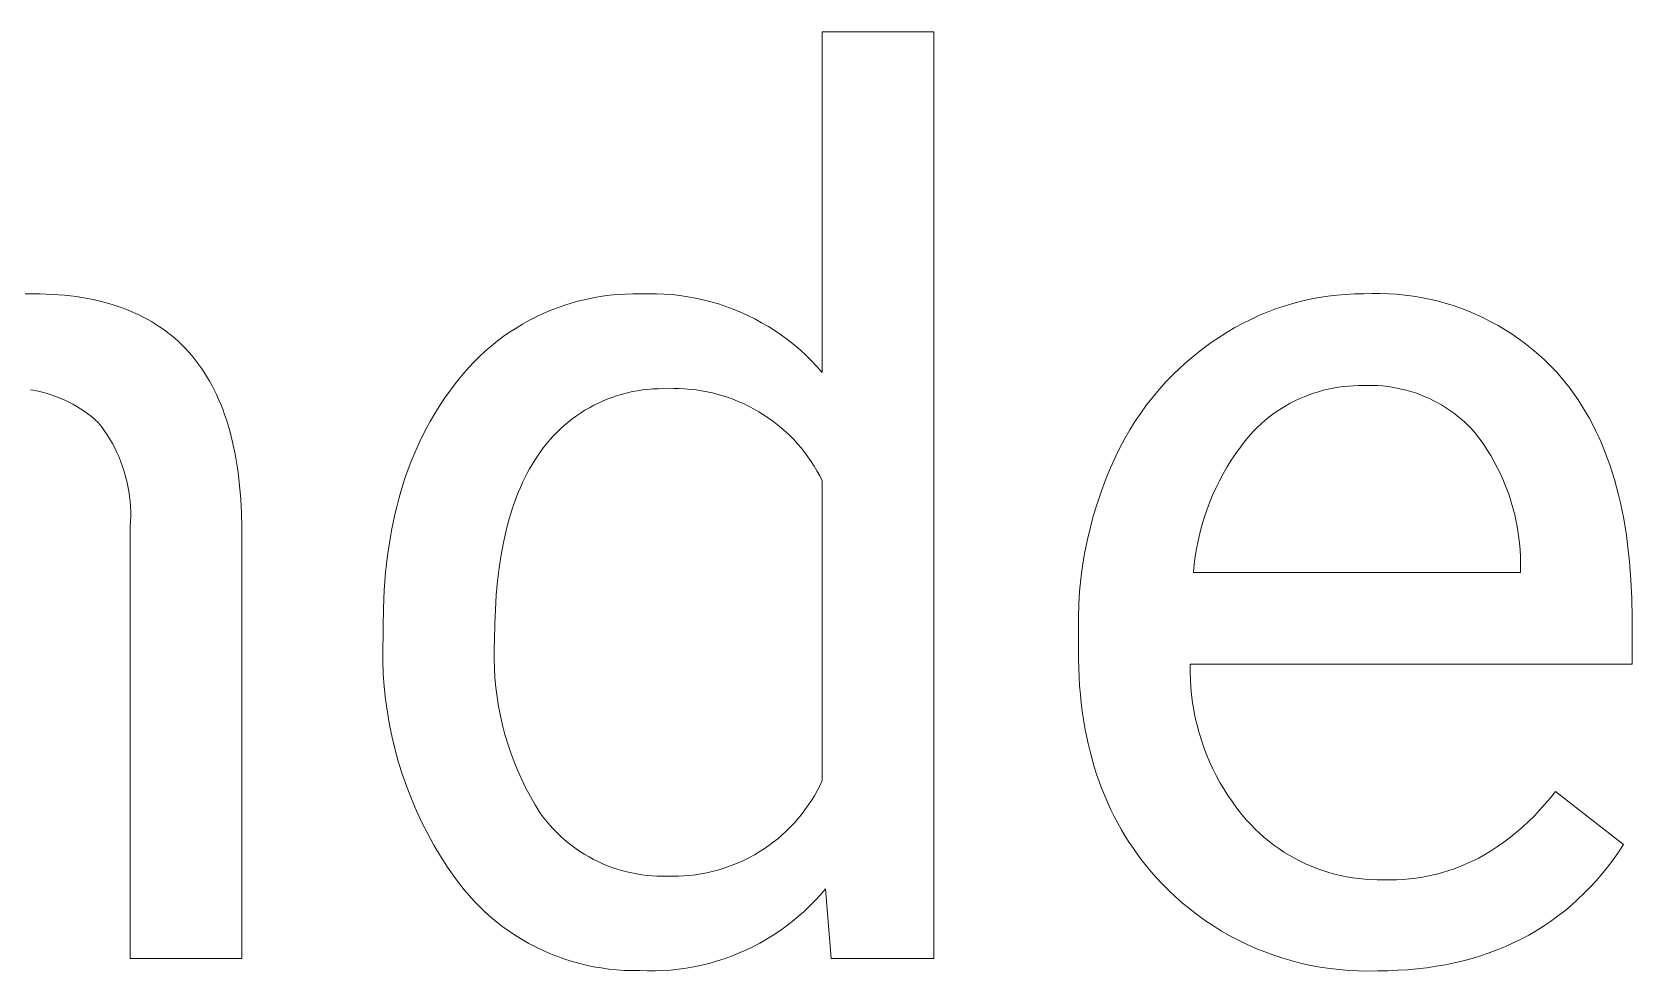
# Model space of a CAD drawing. Header units: millimetres. Extents: x 0 to 4030, y 0 to 2816.
# Drawn here: x 2883.8 to 2953.3, y 317.9 to 358.7 of the extents above; entities that cross this region are included whole.
import ezdxf

# ---------------------------------------------------------------- set-up
doc = ezdxf.new("R2010")
doc.units = ezdxf.units.MM
doc.header["$MEASUREMENT"] = 0
doc.layers.add('Domyślny', color=7, linetype='Continuous', true_color=0x000000)

msp = doc.modelspace()

# ---------------------------------------------------------------- linework, layer by layer
at = {"layer": 'Domyślny', "color": 18, "lineweight": 15, "true_color": 0x000000}
for p, q in [((2918.137, 343.952), (2918.137, 358.742)), ((2918.137, 358.742), (2922.981, 358.742)), ((2922.981, 358.742), (2922.981, 318.48)), ((2883.501, 347.365), (2883.851, 347.362)), ((2883.851, 347.362), (2884.13, 347.36)), ((2884.13, 347.36), (2884.405, 347.352)), ((2884.405, 347.352), (2884.675, 347.34)), ((2884.675, 347.34), (2884.941, 347.323)), ((2884.941, 347.323), (2885.202, 347.3)), ((2885.202, 347.3), (2885.459, 347.273)), ((2885.459, 347.273), (2885.712, 347.241)), ((2885.712, 347.241), (2885.96, 347.204)), ((2885.96, 347.204), (2886.204, 347.162)), ((2886.204, 347.162), (2886.444, 347.115)), ((2886.444, 347.115), (2886.679, 347.063)), ((2886.679, 347.063), (2886.91, 347.006)), ((2886.91, 347.006), (2887.137, 346.944)), ((2907.267, 346.97), (2907.59, 347.059)), ((2907.59, 347.059), (2907.916, 347.136)), ((2907.916, 347.136), (2908.245, 347.202)), ((2908.245, 347.202), (2908.575, 347.257)), ((2908.575, 347.257), (2908.907, 347.301)), ((2908.907, 347.301), (2909.241, 347.333)), ((2909.241, 347.333), (2909.575, 347.354)), ((2909.575, 347.354), (2909.91, 347.363)), ((2909.91, 347.363), (2910.245, 347.361)), ((2910.245, 347.361), (2910.587, 347.371)), ((2910.587, 347.371), (2910.93, 347.368)), ((2910.93, 347.368), (2911.272, 347.354)), ((2911.272, 347.354), (2911.613, 347.328)), ((2911.613, 347.328), (2911.953, 347.29)), ((2911.953, 347.29), (2912.291, 347.24)), ((2912.291, 347.24), (2912.628, 347.179)), ((2912.628, 347.179), (2912.962, 347.106)), ((2912.962, 347.106), (2913.294, 347.021)), ((2913.294, 347.021), (2913.622, 346.924)), ((2938.583, 346.943), (2938.961, 347.042)), ((2938.961, 347.042), (2939.342, 347.128)), ((2939.342, 347.128), (2939.725, 347.201)), ((2939.725, 347.201), (2940.111, 347.26)), ((2940.111, 347.26), (2940.499, 347.307)), ((2940.499, 347.307), (2940.888, 347.34)), ((2940.888, 347.34), (2941.278, 347.359)), ((2941.278, 347.359), (2941.668, 347.365)), ((2941.668, 347.365), (2942.026, 347.379)), ((2942.026, 347.379), (2942.385, 347.38)), ((2942.385, 347.38), (2942.743, 347.37)), ((2942.743, 347.37), (2943.101, 347.347)), ((2943.101, 347.347), (2943.457, 347.312)), ((2943.457, 347.312), (2943.813, 347.265)), ((2943.813, 347.265), (2944.166, 347.207)), ((2944.166, 347.207), (2944.518, 347.136)), ((2944.518, 347.136), (2944.867, 347.053)), ((2944.867, 347.053), (2945.212, 346.959)), ((2887.137, 346.944), (2887.359, 346.877)), ((2887.359, 346.877), (2887.576, 346.805)), ((2887.576, 346.805), (2887.79, 346.728)), ((2887.79, 346.728), (2887.999, 346.646)), ((2887.999, 346.646), (2888.203, 346.56)), ((2888.203, 346.56), (2888.404, 346.468)), ((2888.404, 346.468), (2888.6, 346.371)), ((2888.6, 346.371), (2888.791, 346.27)), ((2905.409, 346.213), (2905.707, 346.365)), ((2905.707, 346.365), (2906.01, 346.507)), ((2906.01, 346.507), (2906.318, 346.639)), ((2906.318, 346.639), (2906.631, 346.76)), ((2906.631, 346.76), (2906.947, 346.871)), ((2906.947, 346.871), (2907.267, 346.97)), ((2913.622, 346.924), (2913.947, 346.816)), ((2913.947, 346.816), (2914.268, 346.697)), ((2914.268, 346.697), (2914.584, 346.567)), ((2914.584, 346.567), (2914.896, 346.426)), ((2914.896, 346.426), (2915.203, 346.274)), ((2936.759, 346.255), (2937.114, 346.418)), ((2937.114, 346.418), (2937.474, 346.568)), ((2937.474, 346.568), (2937.839, 346.706)), ((2937.839, 346.706), (2938.209, 346.831)), ((2938.209, 346.831), (2938.583, 346.943)), ((2945.212, 346.959), (2945.555, 346.853)), ((2945.555, 346.853), (2945.893, 346.736)), ((2945.893, 346.736), (2946.228, 346.607)), ((2946.228, 346.607), (2946.558, 346.467)), ((2946.558, 346.467), (2946.883, 346.316)), ((2946.883, 346.316), (2947.202, 346.154)), ((2888.791, 346.27), (2888.978, 346.163)), ((2888.978, 346.163), (2889.161, 346.052)), ((2889.161, 346.052), (2889.339, 345.935)), ((2889.339, 345.935), (2889.514, 345.814)), ((2889.514, 345.814), (2889.683, 345.688)), ((2889.683, 345.688), (2889.849, 345.556)), ((2904.273, 345.503), (2904.547, 345.695)), ((2904.547, 345.695), (2904.828, 345.877)), ((2904.828, 345.877), (2905.116, 346.05)), ((2905.116, 346.05), (2905.409, 346.213)), ((2915.203, 346.274), (2915.504, 346.111)), ((2915.504, 346.111), (2915.799, 345.938)), ((2915.799, 345.938), (2916.088, 345.755)), ((2916.088, 345.755), (2916.371, 345.562)), ((2935.401, 345.486), (2935.73, 345.696)), ((2935.73, 345.696), (2936.066, 345.894)), ((2936.066, 345.894), (2936.409, 346.081)), ((2936.409, 346.081), (2936.759, 346.255)), ((2947.202, 346.154), (2947.517, 345.981)), ((2947.517, 345.981), (2947.825, 345.798)), ((2947.825, 345.798), (2948.126, 345.605)), ((2889.849, 345.556), (2890.01, 345.42)), ((2890.01, 345.42), (2890.166, 345.279)), ((2890.166, 345.279), (2890.318, 345.133)), ((2890.318, 345.133), (2890.466, 344.982)), ((2890.466, 344.982), (2890.61, 344.826)), ((2903.49, 344.873), (2903.744, 345.092)), ((2903.744, 345.092), (2904.005, 345.302)), ((2904.005, 345.302), (2904.273, 345.503)), ((2916.371, 345.562), (2916.646, 345.359)), ((2916.646, 345.359), (2916.915, 345.147)), ((2916.915, 345.147), (2917.175, 344.925)), ((2917.175, 344.925), (2917.428, 344.695)), ((2934.346, 344.72), (2934.689, 344.987)), ((2934.689, 344.987), (2935.04, 345.243)), ((2935.04, 345.243), (2935.401, 345.486)), ((2948.126, 345.605), (2948.421, 345.401)), ((2948.421, 345.401), (2948.709, 345.188)), ((2948.709, 345.188), (2948.99, 344.965)), ((2948.99, 344.965), (2949.263, 344.732)), ((2890.61, 344.826), (2890.749, 344.665)), ((2890.749, 344.665), (2890.884, 344.499)), ((2890.884, 344.499), (2891.015, 344.328)), ((2891.015, 344.328), (2891.141, 344.152)), ((2902.777, 344.165), (2903.006, 344.409)), ((2903.006, 344.409), (2903.244, 344.645)), ((2903.244, 344.645), (2903.49, 344.873)), ((2917.428, 344.695), (2917.673, 344.455)), ((2917.673, 344.455), (2917.909, 344.208)), ((2933.69, 344.149), (2934.013, 344.44)), ((2934.013, 344.44), (2934.346, 344.72)), ((2949.263, 344.732), (2949.527, 344.491)), ((2949.527, 344.491), (2949.784, 344.24)), ((2949.784, 344.24), (2950.032, 343.982)), ((2891.141, 344.152), (2891.262, 343.971)), ((2891.262, 343.971), (2891.38, 343.785)), ((2891.38, 343.785), (2891.493, 343.595)), ((2891.493, 343.595), (2891.602, 343.399)), ((2902.139, 343.388), (2902.343, 343.655)), ((2902.343, 343.655), (2902.555, 343.914)), ((2902.555, 343.914), (2902.777, 344.165)), ((2917.909, 344.208), (2918.137, 343.952)), ((2932.783, 343.212), (2933.075, 343.535)), ((2933.075, 343.535), (2933.377, 343.847)), ((2933.377, 343.847), (2933.69, 344.149)), ((2950.032, 343.982), (2950.271, 343.715)), ((2950.271, 343.715), (2950.459, 343.484)), ((2883.923, 343.159), (2883.732, 343.192)), ((2884.114, 343.118), (2883.923, 343.159)), ((2884.303, 343.072), (2884.114, 343.118)), ((2884.49, 343.018), (2884.303, 343.072)), ((2884.675, 342.959), (2884.49, 343.018)), ((2884.858, 342.893), (2884.675, 342.959)), ((2885.038, 342.821), (2884.858, 342.893)), ((2891.602, 343.399), (2891.706, 343.198)), ((2891.706, 343.198), (2891.806, 342.993)), ((2891.806, 342.993), (2891.902, 342.782)), ((2901.589, 342.622), (2901.766, 342.883)), ((2901.766, 342.883), (2901.95, 343.138)), ((2901.95, 343.138), (2902.139, 343.388)), ((2909.03, 342.874), (2908.821, 342.797)), ((2909.242, 342.945), (2909.03, 342.874)), ((2909.455, 343.008), (2909.242, 342.945)), ((2909.671, 343.064), (2909.455, 343.008)), ((2909.889, 343.113), (2909.671, 343.064)), ((2910.108, 343.154), (2909.889, 343.113)), ((2910.328, 343.187), (2910.108, 343.154)), ((2910.549, 343.213), (2910.328, 343.187)), ((2910.771, 343.232), (2910.549, 343.213)), ((2910.994, 343.242), (2910.771, 343.232)), ((2911.217, 343.245), (2910.994, 343.242)), ((2911.44, 343.241), (2911.217, 343.245)), ((2911.682, 343.247), (2911.44, 343.241)), ((2911.925, 343.244), (2911.682, 343.247)), ((2912.168, 343.233), (2911.925, 343.244)), ((2912.41, 343.214), (2912.168, 343.233)), ((2912.651, 343.187), (2912.41, 343.214)), ((2912.891, 343.151), (2912.651, 343.187)), ((2913.13, 343.108), (2912.891, 343.151)), ((2913.367, 343.056), (2913.13, 343.108)), ((2913.602, 342.996), (2913.367, 343.056)), ((2913.835, 342.929), (2913.602, 342.996)), ((2914.066, 342.853), (2913.835, 342.929)), ((2914.294, 342.769), (2914.066, 342.853)), ((2932.236, 342.536), (2932.504, 342.879)), ((2932.504, 342.879), (2932.783, 343.212)), ((2939.076, 342.891), (2938.872, 342.803)), ((2939.282, 342.972), (2939.076, 342.891)), ((2939.49, 343.046), (2939.282, 342.972)), ((2939.701, 343.112), (2939.49, 343.046)), ((2939.915, 343.172), (2939.701, 343.112)), ((2940.13, 343.224), (2939.915, 343.172)), ((2940.347, 343.269), (2940.13, 343.224)), ((2940.565, 343.306), (2940.347, 343.269)), ((2940.784, 343.336), (2940.565, 343.306)), ((2941.005, 343.358), (2940.784, 343.336)), ((2941.226, 343.372), (2941.005, 343.358)), ((2941.447, 343.38), (2941.226, 343.372)), ((2941.668, 343.379), (2941.447, 343.38)), ((2941.876, 343.385), (2941.668, 343.379)), ((2942.084, 343.383), (2941.876, 343.385)), ((2942.291, 343.375), (2942.084, 343.383)), ((2942.498, 343.359), (2942.291, 343.375)), ((2942.705, 343.337), (2942.498, 343.359)), ((2942.91, 343.307), (2942.705, 343.337)), ((2943.115, 343.27), (2942.91, 343.307)), ((2943.318, 343.227), (2943.115, 343.27)), ((2943.52, 343.177), (2943.318, 343.227)), ((2943.719, 343.119), (2943.52, 343.177)), ((2943.917, 343.055), (2943.719, 343.119)), ((2944.112, 342.985), (2943.917, 343.055)), ((2944.305, 342.907), (2944.112, 342.985)), ((2944.495, 342.824), (2944.305, 342.907)), ((2950.459, 343.484), (2950.641, 343.247)), ((2950.641, 343.247), (2950.818, 343.004)), ((2950.818, 343.004), (2950.988, 342.755)), ((2885.216, 342.743), (2885.038, 342.821)), ((2885.392, 342.658), (2885.216, 342.743)), ((2885.564, 342.568), (2885.392, 342.658)), ((2885.733, 342.472), (2885.564, 342.568)), ((2885.899, 342.37), (2885.733, 342.472)), ((2886.061, 342.263), (2885.899, 342.37)), ((2886.219, 342.15), (2886.061, 342.263)), ((2886.373, 342.031), (2886.219, 342.15)), ((2891.902, 342.782), (2891.993, 342.567)), ((2891.993, 342.567), (2892.08, 342.346)), ((2892.08, 342.346), (2892.163, 342.121)), ((2901.252, 342.086), (2901.417, 342.357)), ((2901.417, 342.357), (2901.589, 342.622)), ((2907.635, 342.184), (2907.451, 342.059)), ((2907.824, 342.303), (2907.635, 342.184)), ((2908.016, 342.415), (2907.824, 342.303)), ((2908.213, 342.521), (2908.016, 342.415)), ((2908.412, 342.62), (2908.213, 342.521)), ((2908.615, 342.712), (2908.412, 342.62)), ((2908.821, 342.797), (2908.615, 342.712)), ((2914.519, 342.678), (2914.294, 342.769)), ((2914.741, 342.579), (2914.519, 342.678)), ((2914.959, 342.473), (2914.741, 342.579)), ((2915.173, 342.359), (2914.959, 342.473)), ((2915.384, 342.239), (2915.173, 342.359)), ((2915.59, 342.111), (2915.384, 342.239)), ((2931.736, 341.825), (2931.98, 342.185)), ((2931.98, 342.185), (2932.236, 342.536)), ((2937.727, 342.134), (2937.551, 342)), ((2937.908, 342.261), (2937.727, 342.134)), ((2938.093, 342.383), (2937.908, 342.261)), ((2938.283, 342.498), (2938.093, 342.383)), ((2938.476, 342.606), (2938.283, 342.498)), ((2938.672, 342.708), (2938.476, 342.606)), ((2938.872, 342.803), (2938.672, 342.708)), ((2944.682, 342.733), (2944.495, 342.824)), ((2944.866, 342.637), (2944.682, 342.733)), ((2945.047, 342.534), (2944.866, 342.637)), ((2945.224, 342.425), (2945.047, 342.534)), ((2945.397, 342.311), (2945.224, 342.425)), ((2945.566, 342.19), (2945.397, 342.311)), ((2945.731, 342.064), (2945.566, 342.19)), ((2950.988, 342.755), (2951.152, 342.5)), ((2951.152, 342.5), (2951.311, 342.239)), ((2951.311, 342.239), (2951.463, 341.972)), ((2886.523, 341.908), (2886.373, 342.031)), ((2886.669, 341.779), (2886.523, 341.908)), ((2886.805, 341.605), (2886.669, 341.779)), ((2886.934, 341.425), (2886.805, 341.605)), ((2892.163, 342.121), (2892.241, 341.89)), ((2892.241, 341.89), (2892.315, 341.655)), ((2892.315, 341.655), (2892.385, 341.415)), ((2900.791, 341.245), (2900.938, 341.53)), ((2900.938, 341.53), (2901.092, 341.811)), ((2901.092, 341.811), (2901.252, 342.086)), ((2906.76, 341.496), (2906.6, 341.341)), ((2906.926, 341.646), (2906.76, 341.496)), ((2907.096, 341.789), (2906.926, 341.646)), ((2907.271, 341.927), (2907.096, 341.789)), ((2907.451, 342.059), (2907.271, 341.927)), ((2915.792, 341.976), (2915.59, 342.111)), ((2915.989, 341.834), (2915.792, 341.976)), ((2916.181, 341.686), (2915.989, 341.834)), ((2916.368, 341.531), (2916.181, 341.686)), ((2916.55, 341.37), (2916.368, 341.531)), ((2931.287, 341.08), (2931.505, 341.456)), ((2931.505, 341.456), (2931.736, 341.825)), ((2937.05, 341.564), (2936.894, 341.407)), ((2937.212, 341.715), (2937.05, 341.564)), ((2937.379, 341.86), (2937.212, 341.715)), ((2937.551, 342), (2937.379, 341.86)), ((2945.892, 341.932), (2945.731, 342.064)), ((2946.048, 341.795), (2945.892, 341.932)), ((2946.199, 341.652), (2946.048, 341.795)), ((2946.345, 341.505), (2946.199, 341.652)), ((2946.486, 341.353), (2946.345, 341.505)), ((2951.463, 341.972), (2951.61, 341.698)), ((2951.61, 341.698), (2951.75, 341.419)), ((2887.057, 341.242), (2886.934, 341.425)), ((2887.173, 341.054), (2887.057, 341.242)), ((2887.283, 340.863), (2887.173, 341.054)), ((2887.387, 340.667), (2887.283, 340.863)), ((2892.385, 341.415), (2892.45, 341.17)), ((2892.45, 341.17), (2892.511, 340.919)), ((2892.511, 340.919), (2892.568, 340.664)), ((2900.513, 340.659), (2900.649, 340.954)), ((2900.649, 340.954), (2900.791, 341.245)), ((2906.152, 340.845), (2906.015, 340.67)), ((2906.296, 341.016), (2906.152, 340.845)), ((2906.445, 341.181), (2906.296, 341.016)), ((2906.6, 341.341), (2906.445, 341.181)), ((2916.726, 341.202), (2916.55, 341.37)), ((2916.896, 341.029), (2916.726, 341.202)), ((2917.06, 340.851), (2916.896, 341.029)), ((2917.218, 340.666), (2917.06, 340.851)), ((2931.083, 340.696), (2931.287, 341.08)), ((2936.523, 340.978), (2936.311, 340.703)), ((2936.743, 341.245), (2936.523, 340.978)), ((2936.894, 341.407), (2936.743, 341.245)), ((2946.675, 341.107), (2946.486, 341.353)), ((2946.855, 340.856), (2946.675, 341.107)), ((2947.026, 340.599), (2946.855, 340.856)), ((2951.75, 341.419), (2951.884, 341.133)), ((2951.884, 341.133), (2952.013, 340.842)), ((2952.013, 340.842), (2952.135, 340.544)), ((2887.484, 340.469), (2887.387, 340.667)), ((2887.573, 340.267), (2887.484, 340.469)), ((2887.656, 340.062), (2887.573, 340.267)), ((2887.732, 339.855), (2887.656, 340.062)), ((2892.568, 340.664), (2892.62, 340.404)), ((2892.62, 340.404), (2892.668, 340.139)), ((2892.668, 340.139), (2892.712, 339.869)), ((2900.143, 339.742), (2900.26, 340.052)), ((2900.26, 340.052), (2900.384, 340.358)), ((2900.384, 340.358), (2900.513, 340.659)), ((2905.645, 340.137), (2905.531, 339.953)), ((2905.762, 340.316), (2905.645, 340.137)), ((2905.884, 340.49), (2905.762, 340.316)), ((2906.015, 340.67), (2905.884, 340.49)), ((2917.37, 340.477), (2917.218, 340.666)), ((2917.515, 340.282), (2917.37, 340.477)), ((2917.653, 340.083), (2917.515, 340.282)), ((2917.785, 339.879), (2917.653, 340.083)), ((2930.663, 339.799), (2930.892, 340.306)), ((2930.892, 340.306), (2931.083, 340.696)), ((2935.916, 340.134), (2935.733, 339.84)), ((2936.109, 340.422), (2935.916, 340.134)), ((2936.311, 340.703), (2936.109, 340.422)), ((2947.189, 340.336), (2947.026, 340.599)), ((2947.343, 340.067), (2947.189, 340.336)), ((2947.488, 339.794), (2947.343, 340.067)), ((2952.135, 340.544), (2952.252, 340.24)), ((2952.252, 340.24), (2952.363, 339.93)), ((2887.801, 339.645), (2887.732, 339.855)), ((2887.862, 339.432), (2887.801, 339.645)), ((2887.916, 339.218), (2887.862, 339.432)), ((2892.712, 339.869), (2892.751, 339.594)), ((2892.751, 339.594), (2892.817, 339.029)), ((2899.925, 339.106), (2900.031, 339.426)), ((2900.031, 339.426), (2900.143, 339.742)), ((2905.212, 339.368), (2905.113, 339.163)), ((2905.314, 339.568), (2905.212, 339.368)), ((2905.421, 339.763), (2905.314, 339.568)), ((2905.531, 339.953), (2905.421, 339.763)), ((2917.909, 339.67), (2917.785, 339.879)), ((2918.027, 339.458), (2917.909, 339.67)), ((2918.137, 339.241), (2918.027, 339.458)), ((2930.452, 339.285), (2930.663, 339.799)), ((2935.56, 339.54), (2935.397, 339.234)), ((2935.733, 339.84), (2935.56, 339.54)), ((2947.623, 339.516), (2947.488, 339.794)), ((2947.749, 339.234), (2947.623, 339.516)), ((2952.363, 339.93), (2952.467, 339.613)), ((2952.467, 339.613), (2952.566, 339.291)), ((2887.963, 339.002), (2887.916, 339.218)), ((2888.002, 338.785), (2887.963, 339.002)), ((2888.034, 338.566), (2888.002, 338.785)), ((2892.817, 339.029), (2892.865, 338.445)), ((2899.732, 338.45), (2899.826, 338.78)), ((2899.826, 338.78), (2899.925, 339.106)), ((2904.927, 338.737), (2904.84, 338.516)), ((2905.018, 338.952), (2904.927, 338.737)), ((2905.113, 339.163), (2905.018, 338.952)), ((2918.137, 326.21), (2918.137, 339.241)), ((2930.079, 338.238), (2930.257, 338.764)), ((2930.257, 338.764), (2930.452, 339.285)), ((2935.244, 338.923), (2935.101, 338.608)), ((2935.397, 339.234), (2935.244, 338.923)), ((2947.866, 338.947), (2947.749, 339.234)), ((2947.972, 338.657), (2947.866, 338.947)), ((2948.069, 338.363), (2947.972, 338.657)), ((2952.566, 339.291), (2952.658, 338.962)), ((2952.658, 338.962), (2952.745, 338.627)), ((2888.058, 338.346), (2888.034, 338.566)), ((2888.074, 338.126), (2888.058, 338.346)), ((2888.083, 337.905), (2888.074, 338.126)), ((2892.865, 338.445), (2892.896, 337.841)), ((2899.563, 337.773), (2899.645, 338.114)), ((2899.645, 338.114), (2899.732, 338.45)), ((2904.677, 338.058), (2904.601, 337.822)), ((2904.757, 338.29), (2904.677, 338.058)), ((2904.84, 338.516), (2904.757, 338.29)), ((2929.919, 337.706), (2930.079, 338.238)), ((2934.848, 337.963), (2934.737, 337.635)), ((2934.969, 338.287), (2934.848, 337.963)), ((2935.101, 338.608), (2934.969, 338.287)), ((2948.156, 338.066), (2948.069, 338.363)), ((2948.233, 337.767), (2948.156, 338.066)), ((2952.745, 338.627), (2952.826, 338.286)), ((2952.826, 338.286), (2952.9, 337.939)), ((2888.065, 337.243), (2888.079, 337.464)), ((2888.079, 337.464), (2888.085, 337.684)), ((2888.085, 337.684), (2888.083, 337.905)), ((2892.896, 337.841), (2892.91, 337.216)), ((2899.418, 337.077), (2899.488, 337.428)), ((2899.488, 337.428), (2899.563, 337.773)), ((2904.461, 337.333), (2904.397, 337.081)), ((2904.53, 337.58), (2904.461, 337.333)), ((2904.601, 337.822), (2904.53, 337.58)), ((2929.776, 337.168), (2929.919, 337.706)), ((2934.637, 337.303), (2934.549, 336.968)), ((2934.737, 337.635), (2934.637, 337.303)), ((2948.3, 337.465), (2948.233, 337.767)), ((2948.357, 337.161), (2948.3, 337.465)), ((2952.9, 337.939), (2952.969, 337.586)), ((2952.969, 337.586), (2953.032, 337.226)), ((2888.065, 318.481), (2888.065, 337.243)), ((2892.91, 337.216), (2892.91, 318.481)), ((2899.297, 336.361), (2899.355, 336.722)), ((2899.355, 336.722), (2899.418, 337.077)), ((2904.337, 336.823), (2904.28, 336.561)), ((2904.397, 337.081), (2904.337, 336.823)), ((2929.542, 336.082), (2929.65, 336.627)), ((2929.65, 336.627), (2929.776, 337.168)), ((2934.471, 336.63), (2934.405, 336.29)), ((2934.549, 336.968), (2934.471, 336.63)), ((2948.403, 336.855), (2948.357, 337.161)), ((2948.44, 336.548), (2948.403, 336.855)), ((2953.032, 337.226), (2953.089, 336.86)), ((2953.089, 336.86), (2953.139, 336.488)), ((2899.201, 335.626), (2899.246, 335.996)), ((2899.246, 335.996), (2899.297, 336.361)), ((2904.179, 336.02), (2904.093, 335.459)), ((2904.28, 336.561), (2904.179, 336.02)), ((2929.451, 335.533), (2929.542, 336.082)), ((2934.35, 335.948), (2934.306, 335.605)), ((2934.405, 336.29), (2934.35, 335.948)), ((2948.465, 336.24), (2948.44, 336.548)), ((2948.481, 335.931), (2948.465, 336.24)), ((2948.486, 335.622), (2948.481, 335.931)), ((2953.139, 336.488), (2953.223, 335.725)), ((2899.101, 334.484), (2899.161, 335.25)), ((2899.161, 335.25), (2899.201, 335.626)), ((2904.093, 335.459), (2904.023, 334.877)), ((2929.379, 334.982), (2929.451, 335.533)), ((2934.306, 335.605), (2934.273, 335.26)), ((2934.273, 335.26), (2948.486, 335.26)), ((2948.486, 335.26), (2948.486, 335.622)), ((2953.223, 335.725), (2953.283, 334.938)), ((2899.065, 333.699), (2899.101, 334.484)), ((2904.023, 334.877), (2903.968, 334.274)), ((2929.324, 334.429), (2929.379, 334.982)), ((2953.283, 334.938), (2953.319, 334.125)), ((2903.968, 334.274), (2903.929, 333.651)), ((2929.268, 333.319), (2929.287, 333.875)), ((2929.287, 333.875), (2929.324, 334.429)), ((2953.319, 334.125), (2953.331, 333.287)), ((2899.053, 332.894), (2899.065, 333.699)), ((2903.929, 333.651), (2903.905, 333.007)), ((2929.268, 332.763), (2929.268, 333.319)), ((2953.331, 333.287), (2953.331, 331.274)), ((2899.037, 331.972), (2899.053, 332.531)), ((2899.053, 332.531), (2899.053, 332.894)), ((2903.905, 333.007), (2903.897, 332.343)), ((2929.268, 331.878), (2929.268, 332.763)), ((2899.039, 331.412), (2899.037, 331.972)), ((2903.88, 331.926), (2903.877, 331.509)), ((2903.897, 332.343), (2903.88, 331.926)), ((2929.271, 331.484), (2929.268, 331.878)), ((2899.061, 330.853), (2899.039, 331.412)), ((2903.877, 331.509), (2903.888, 331.092)), ((2903.888, 331.092), (2903.912, 330.675)), ((2929.282, 331.095), (2929.271, 331.484)), ((2929.299, 330.711), (2929.282, 331.095)), ((2934.126, 331.274), (2934.125, 330.939)), ((2953.331, 331.274), (2934.126, 331.274)), ((2899.101, 330.295), (2899.061, 330.853)), ((2903.912, 330.675), (2903.951, 330.26)), ((2929.324, 330.332), (2929.299, 330.711)), ((2929.356, 329.958), (2929.324, 330.332)), ((2934.125, 330.939), (2934.135, 330.603)), ((2934.135, 330.603), (2934.156, 330.269)), ((2899.159, 329.739), (2899.101, 330.295)), ((2899.236, 329.185), (2899.159, 329.739)), ((2903.951, 330.26), (2904.003, 329.845)), ((2904.003, 329.845), (2904.068, 329.433)), ((2929.395, 329.589), (2929.356, 329.958)), ((2934.156, 330.269), (2934.188, 329.935)), ((2934.188, 329.935), (2934.232, 329.603)), ((2899.331, 328.633), (2899.236, 329.185)), ((2904.068, 329.433), (2904.148, 329.024)), ((2904.148, 329.024), (2904.241, 328.617)), ((2929.441, 329.225), (2929.395, 329.589)), ((2929.494, 328.866), (2929.441, 329.225)), ((2934.232, 329.603), (2934.286, 329.272)), ((2934.286, 329.272), (2934.352, 328.944)), ((2934.352, 328.944), (2934.429, 328.617)), ((2899.444, 328.085), (2899.331, 328.633)), ((2904.241, 328.617), (2904.347, 328.213)), ((2929.554, 328.512), (2929.494, 328.866)), ((2929.621, 328.162), (2929.554, 328.512)), ((2934.429, 328.617), (2934.516, 328.294)), ((2934.516, 328.294), (2934.614, 327.973)), ((2899.576, 327.542), (2899.444, 328.085)), ((2899.726, 327.002), (2899.576, 327.542)), ((2904.347, 328.213), (2904.466, 327.813)), ((2904.466, 327.813), (2904.599, 327.418)), ((2929.696, 327.818), (2929.621, 328.162)), ((2929.777, 327.479), (2929.696, 327.818)), ((2934.614, 327.973), (2934.723, 327.656)), ((2934.723, 327.656), (2934.843, 327.343)), ((2899.893, 326.469), (2899.726, 327.002)), ((2904.599, 327.418), (2904.745, 327.027)), ((2904.745, 327.027), (2904.904, 326.641)), ((2929.866, 327.145), (2929.777, 327.479)), ((2929.961, 326.816), (2929.866, 327.145)), ((2934.843, 327.343), (2934.973, 327.034)), ((2934.973, 327.034), (2935.113, 326.73)), ((2900.078, 325.941), (2899.893, 326.469)), ((2904.904, 326.641), (2905.075, 326.26)), ((2905.075, 326.26), (2905.259, 325.885)), ((2918.03, 325.987), (2918.137, 326.21)), ((2930.064, 326.491), (2929.961, 326.816)), ((2930.174, 326.172), (2930.064, 326.491)), ((2930.29, 325.858), (2930.174, 326.172)), ((2935.113, 326.73), (2935.263, 326.43)), ((2935.263, 326.43), (2935.423, 326.136)), ((2900.281, 325.419), (2900.078, 325.941)), ((2905.259, 325.885), (2905.455, 325.517)), ((2905.455, 325.517), (2905.663, 325.155)), ((2917.665, 325.344), (2917.794, 325.554)), ((2917.794, 325.554), (2917.916, 325.769)), ((2917.916, 325.769), (2918.03, 325.987)), ((2930.414, 325.549), (2930.29, 325.858)), ((2930.545, 325.244), (2930.414, 325.549)), ((2935.423, 326.136), (2935.593, 325.847)), ((2935.593, 325.847), (2935.772, 325.564)), ((2935.772, 325.564), (2935.961, 325.287)), ((2949.563, 325.2), (2949.787, 325.469)), ((2949.787, 325.469), (2950.002, 325.744)), ((2950.002, 325.744), (2952.968, 323.436)), ((2900.501, 324.905), (2900.281, 325.419)), ((2900.737, 324.398), (2900.501, 324.905)), ((2905.663, 325.155), (2905.884, 324.801)), ((2905.884, 324.801), (2906.015, 324.623)), ((2917.236, 324.741), (2917.386, 324.937)), ((2917.386, 324.937), (2917.529, 325.138)), ((2917.529, 325.138), (2917.665, 325.344)), ((2930.683, 324.945), (2930.545, 325.244)), ((2930.828, 324.651), (2930.683, 324.945)), ((2935.961, 325.287), (2936.159, 325.017)), ((2936.159, 325.017), (2936.366, 324.753)), ((2936.366, 324.753), (2936.582, 324.496)), ((2949.089, 324.685), (2949.33, 324.939)), ((2949.33, 324.939), (2949.563, 325.2)), ((2900.991, 323.899), (2900.737, 324.398)), ((2906.015, 324.623), (2906.152, 324.449)), ((2906.152, 324.449), (2906.295, 324.28)), ((2906.295, 324.28), (2906.443, 324.116)), ((2906.443, 324.116), (2906.597, 323.958)), ((2916.57, 324.013), (2916.746, 324.187)), ((2916.746, 324.187), (2916.915, 324.366)), ((2916.915, 324.366), (2917.079, 324.551)), ((2917.079, 324.551), (2917.236, 324.741)), ((2930.98, 324.362), (2930.828, 324.651)), ((2931.14, 324.077), (2930.98, 324.362)), ((2931.306, 323.798), (2931.14, 324.077)), ((2936.582, 324.496), (2936.763, 324.299)), ((2936.763, 324.299), (2936.95, 324.108)), ((2936.95, 324.108), (2937.145, 323.924)), ((2948.317, 323.974), (2948.582, 324.203)), ((2948.582, 324.203), (2948.839, 324.44)), ((2948.839, 324.44), (2949.089, 324.685)), ((2901.261, 323.409), (2900.991, 323.899)), ((2901.547, 322.928), (2901.261, 323.409)), ((2906.597, 323.958), (2906.756, 323.804)), ((2906.756, 323.804), (2906.921, 323.656)), ((2906.921, 323.656), (2907.09, 323.514)), ((2907.09, 323.514), (2907.264, 323.378)), ((2907.264, 323.378), (2907.443, 323.247)), ((2915.607, 323.245), (2915.81, 323.385)), ((2915.81, 323.385), (2916.008, 323.532)), ((2916.008, 323.532), (2916.201, 323.686)), ((2916.201, 323.686), (2916.388, 323.847)), ((2916.388, 323.847), (2916.57, 324.013)), ((2931.479, 323.524), (2931.306, 323.798)), ((2931.66, 323.255), (2931.479, 323.524)), ((2937.145, 323.924), (2937.345, 323.746)), ((2937.345, 323.746), (2937.552, 323.576)), ((2937.552, 323.576), (2937.764, 323.413)), ((2937.764, 323.413), (2937.982, 323.257)), ((2947.48, 323.341), (2947.766, 323.543)), ((2947.766, 323.543), (2948.045, 323.754)), ((2948.045, 323.754), (2948.317, 323.974)), ((2952.968, 323.436), (2952.742, 323.099)), ((2901.849, 322.457), (2901.547, 322.928)), ((2907.443, 323.247), (2907.626, 323.123)), ((2907.626, 323.123), (2907.813, 323.005)), ((2907.813, 323.005), (2908.004, 322.894)), ((2908.004, 322.894), (2908.199, 322.789)), ((2908.199, 322.789), (2908.397, 322.69)), ((2908.397, 322.69), (2908.598, 322.599)), ((2914.525, 322.655), (2914.749, 322.757)), ((2914.749, 322.757), (2914.97, 322.868)), ((2914.97, 322.868), (2915.186, 322.986)), ((2915.186, 322.986), (2915.399, 323.112)), ((2915.399, 323.112), (2915.607, 323.245)), ((2931.847, 322.991), (2931.66, 323.255)), ((2932.042, 322.731), (2931.847, 322.991)), ((2932.244, 322.477), (2932.042, 322.731)), ((2937.982, 323.257), (2938.205, 323.109)), ((2938.205, 323.109), (2938.434, 322.969)), ((2938.434, 322.969), (2938.667, 322.837)), ((2938.667, 322.837), (2938.904, 322.714)), ((2938.904, 322.714), (2939.146, 322.598)), ((2946.126, 322.588), (2946.384, 322.706)), ((2946.384, 322.706), (2946.639, 322.832)), ((2946.639, 322.832), (2946.889, 322.966)), ((2946.889, 322.966), (2947.187, 323.149)), ((2947.187, 323.149), (2947.48, 323.341)), ((2952.509, 322.773), (2952.269, 322.457)), ((2952.742, 323.099), (2952.509, 322.773)), ((2902.166, 321.996), (2901.849, 322.457)), ((2902.365, 321.728), (2902.166, 321.996)), ((2908.598, 322.599), (2908.802, 322.514)), ((2908.802, 322.514), (2909.01, 322.436)), ((2909.01, 322.436), (2909.219, 322.366)), ((2909.219, 322.366), (2909.431, 322.302)), ((2909.431, 322.302), (2909.645, 322.246)), ((2909.645, 322.246), (2909.861, 322.197)), ((2909.861, 322.197), (2910.078, 322.156)), ((2910.078, 322.156), (2910.296, 322.122)), ((2910.296, 322.122), (2910.516, 322.095)), ((2910.516, 322.095), (2910.736, 322.076)), ((2910.736, 322.076), (2910.957, 322.064)), ((2910.957, 322.064), (2911.178, 322.06)), ((2911.178, 322.06), (2911.399, 322.063)), ((2911.399, 322.063), (2911.646, 322.058)), ((2911.646, 322.058), (2911.893, 322.061)), ((2911.893, 322.061), (2912.139, 322.073)), ((2912.139, 322.073), (2912.385, 322.093)), ((2912.385, 322.093), (2912.63, 322.122)), ((2912.63, 322.122), (2912.874, 322.16)), ((2912.874, 322.16), (2913.117, 322.206)), ((2913.117, 322.206), (2913.357, 322.26)), ((2913.357, 322.26), (2913.596, 322.323)), ((2913.596, 322.323), (2913.833, 322.393)), ((2913.833, 322.393), (2914.066, 322.472)), ((2914.066, 322.472), (2914.297, 322.56)), ((2914.297, 322.56), (2914.525, 322.655)), ((2932.452, 322.228), (2932.244, 322.477)), ((2932.668, 321.984), (2932.452, 322.228)), ((2932.891, 321.745), (2932.668, 321.984)), ((2939.146, 322.598), (2939.391, 322.491)), ((2939.391, 322.491), (2939.64, 322.393)), ((2939.64, 322.393), (2939.893, 322.303)), ((2939.893, 322.303), (2940.148, 322.222)), ((2940.148, 322.222), (2940.406, 322.151)), ((2940.406, 322.151), (2940.666, 322.088)), ((2940.666, 322.088), (2940.929, 322.034)), ((2940.929, 322.034), (2941.193, 321.99)), ((2941.193, 321.99), (2941.458, 321.954)), ((2943.662, 321.945), (2943.944, 321.978)), ((2943.944, 321.978), (2944.225, 322.022)), ((2944.225, 322.022), (2944.504, 322.075)), ((2944.504, 322.075), (2944.781, 322.137)), ((2944.781, 322.137), (2945.056, 322.209)), ((2945.056, 322.209), (2945.328, 322.29)), ((2945.328, 322.29), (2945.597, 322.38)), ((2945.597, 322.38), (2945.863, 322.48)), ((2945.863, 322.48), (2946.126, 322.588)), ((2952.022, 322.152), (2951.767, 321.858)), ((2952.269, 322.457), (2952.022, 322.152)), ((2902.572, 321.466), (2902.365, 321.728)), ((2902.789, 321.212), (2902.572, 321.466)), ((2918.284, 321.513), (2918.063, 321.255)), ((2918.526, 318.48), (2918.284, 321.513)), ((2933.185, 321.449), (2932.891, 321.745)), ((2933.488, 321.163), (2933.185, 321.449)), ((2941.458, 321.954), (2941.724, 321.928)), ((2941.724, 321.928), (2941.992, 321.912)), ((2941.992, 321.912), (2942.259, 321.904)), ((2942.259, 321.904), (2942.527, 321.906)), ((2942.527, 321.906), (2942.811, 321.901)), ((2942.811, 321.901), (2943.095, 321.906)), ((2943.095, 321.906), (2943.379, 321.921)), ((2943.379, 321.921), (2943.662, 321.945)), ((2951.238, 321.301), (2950.963, 321.038)), ((2951.506, 321.574), (2951.238, 321.301)), ((2951.767, 321.858), (2951.506, 321.574)), ((2903.014, 320.966), (2902.789, 321.212)), ((2903.248, 320.727), (2903.014, 320.966)), ((2903.489, 320.497), (2903.248, 320.727)), ((2917.596, 320.763), (2917.349, 320.529)), ((2917.834, 321.005), (2917.596, 320.763)), ((2918.063, 321.255), (2917.834, 321.005)), ((2933.801, 320.887), (2933.488, 321.163)), ((2934.123, 320.622), (2933.801, 320.887)), ((2934.454, 320.368), (2934.123, 320.622)), ((2950.681, 320.787), (2950.392, 320.545)), ((2950.963, 321.038), (2950.681, 320.787)), ((2903.739, 320.275), (2903.489, 320.497)), ((2903.996, 320.063), (2903.739, 320.275)), ((2904.26, 319.859), (2903.996, 320.063)), ((2916.564, 319.881), (2916.288, 319.684)), ((2916.833, 320.088), (2916.564, 319.881)), ((2917.095, 320.304), (2916.833, 320.088)), ((2917.349, 320.529), (2917.095, 320.304)), ((2934.793, 320.125), (2934.454, 320.368)), ((2935.14, 319.894), (2934.793, 320.125)), ((2935.495, 319.674), (2935.14, 319.894)), ((2949.483, 319.886), (2949.166, 319.687)), ((2949.793, 320.095), (2949.483, 319.886)), ((2950.096, 320.315), (2949.793, 320.095)), ((2950.392, 320.545), (2950.096, 320.315)), ((2904.532, 319.664), (2904.26, 319.859)), ((2904.809, 319.479), (2904.532, 319.664)), ((2905.093, 319.304), (2904.809, 319.479)), ((2905.383, 319.138), (2905.093, 319.304)), ((2915.716, 319.318), (2915.421, 319.15)), ((2916.005, 319.496), (2915.716, 319.318)), ((2916.288, 319.684), (2916.005, 319.496)), ((2935.857, 319.467), (2935.495, 319.674)), ((2936.226, 319.272), (2935.857, 319.467)), ((2936.601, 319.09), (2936.226, 319.272)), ((2948.511, 319.323), (2948.173, 319.156)), ((2948.842, 319.5), (2948.511, 319.323)), ((2949.166, 319.687), (2948.842, 319.5)), ((2905.679, 318.983), (2905.383, 319.138)), ((2905.98, 318.838), (2905.679, 318.983)), ((2906.285, 318.704), (2905.98, 318.838)), ((2906.595, 318.58), (2906.285, 318.704)), ((2906.909, 318.467), (2906.595, 318.58)), ((2914.188, 318.583), (2913.869, 318.468)), ((2914.503, 318.708), (2914.188, 318.583)), ((2914.814, 318.845), (2914.503, 318.708)), ((2915.12, 318.992), (2914.814, 318.845)), ((2915.421, 319.15), (2915.12, 318.992)), ((2936.982, 318.921), (2936.601, 319.09)), ((2937.369, 318.764), (2936.982, 318.921)), ((2937.76, 318.621), (2937.369, 318.764)), ((2938.157, 318.491), (2937.76, 318.621)), ((2938.557, 318.374), (2938.157, 318.491)), ((2946.752, 318.598), (2946.38, 318.485)), ((2947.118, 318.721), (2946.752, 318.598)), ((2947.477, 318.856), (2947.118, 318.721)), ((2947.828, 319.001), (2947.477, 318.856)), ((2948.173, 319.156), (2947.828, 319.001)), ((2892.91, 318.481), (2888.065, 318.481)), ((2907.227, 318.365), (2906.909, 318.467)), ((2907.549, 318.274), (2907.227, 318.365)), ((2907.873, 318.195), (2907.549, 318.274)), ((2908.199, 318.126), (2907.873, 318.195)), ((2908.528, 318.069), (2908.199, 318.126)), ((2908.859, 318.024), (2908.528, 318.069)), ((2909.191, 317.99), (2908.859, 318.024)), ((2909.524, 317.967), (2909.191, 317.99)), ((2909.858, 317.956), (2909.524, 317.967)), ((2910.192, 317.956), (2909.858, 317.956)), ((2910.531, 317.945), (2910.192, 317.956)), ((2910.87, 317.945), (2910.531, 317.945)), ((2911.21, 317.957), (2910.87, 317.945)), ((2911.548, 317.98), (2911.21, 317.957)), ((2911.886, 318.015), (2911.548, 317.98)), ((2912.222, 318.062), (2911.886, 318.015)), ((2912.557, 318.12), (2912.222, 318.062)), ((2912.889, 318.19), (2912.557, 318.12)), ((2913.219, 318.271), (2912.889, 318.19)), ((2913.545, 318.364), (2913.219, 318.271)), ((2913.869, 318.468), (2913.545, 318.364)), ((2922.981, 318.48), (2918.526, 318.48)), ((2938.961, 318.271), (2938.557, 318.374)), ((2939.369, 318.182), (2938.961, 318.271)), ((2939.779, 318.106), (2939.369, 318.182)), ((2940.191, 318.045), (2939.779, 318.106)), ((2940.606, 317.997), (2940.191, 318.045)), ((2941.021, 317.963), (2940.606, 317.997)), ((2941.438, 317.944), (2941.021, 317.963)), ((2941.855, 317.938), (2941.438, 317.944)), ((2942.272, 317.947), (2941.855, 317.938)), ((2942.714, 317.952), (2942.272, 317.947)), ((2943.149, 317.969), (2942.714, 317.952)), ((2943.577, 317.995), (2943.149, 317.969)), ((2943.998, 318.033), (2943.577, 317.995)), ((2944.413, 318.082), (2943.998, 318.033)), ((2944.82, 318.141), (2944.413, 318.082)), ((2945.22, 318.211), (2944.82, 318.141)), ((2945.614, 318.291), (2945.22, 318.211)), ((2946, 318.383), (2945.614, 318.291)), ((2946.38, 318.485), (2946, 318.383))]:
    msp.add_line(p, q, dxfattribs=at)

doc.saveas('drawing.dxf')
